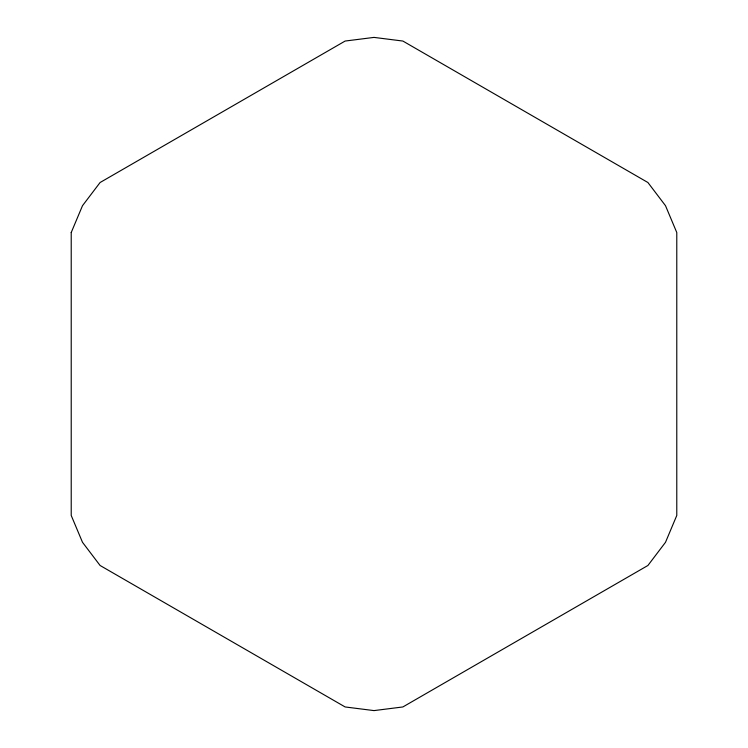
<?xml version="1.0" encoding="UTF-8"?>
<svg xmlns="http://www.w3.org/2000/svg" width="748" height="748" viewBox="0 0 748 748"><rect width="100%" height="100%" fill="white"/><g stroke="black" fill="none" stroke-linecap="round" stroke-linejoin="round"><path stroke-width="1.12" d="M71.219 232.535L71.219 515.466L82.495 542.3L100.092 565.488L345.127 706.954L374 710.6L402.873 706.954L647.908 565.488L665.505 542.3L676.781 515.466L676.781 232.535L665.505 205.7L647.908 182.512L402.873 41.047L374 37.4L345.127 41.047L100.092 182.512L82.495 205.7L71.219 232.535"/></g></svg>
